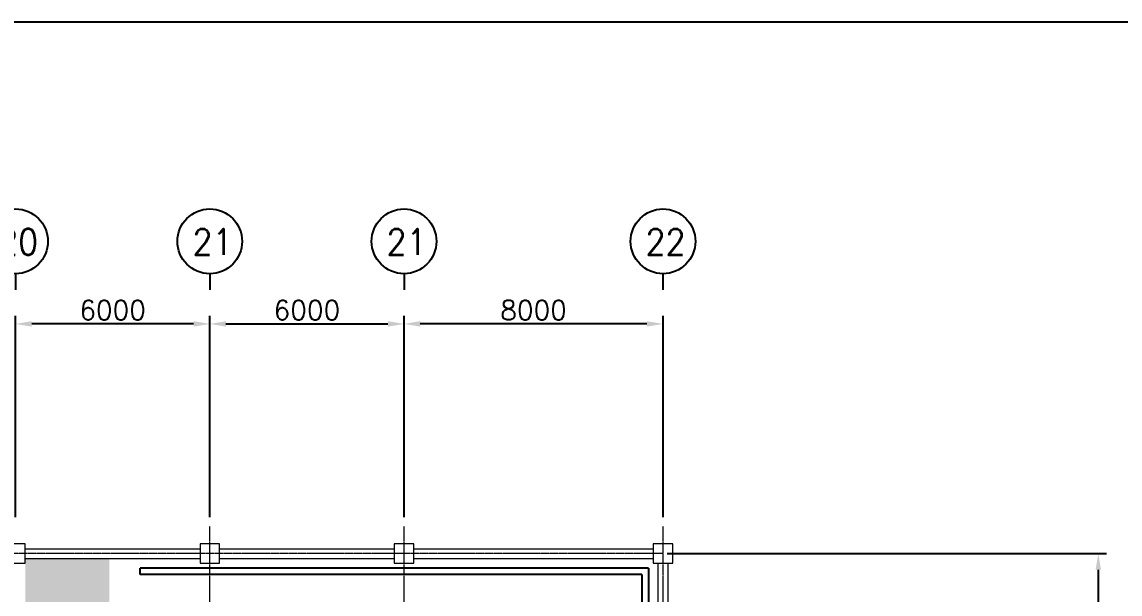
# Model space of a CAD drawing. Extents: x -59767 to 1106559, y -1290 to 1129522.
# Drawn here: x 135057 to 168974, y 107398 to 125065 of the extents above; entities that cross this region are included whole.
import ezdxf
from ezdxf.enums import TextEntityAlignment as Align

# ---------------------------------------------------------------- set-up
doc = ezdxf.new("R2010")
doc.units = 0
doc.linetypes.add('CENTER', pattern=[2, 1.25, -0.25, 0.25, -0.25])
doc.layers.get('0').update_dxf_attribs({"linetype": 'CONTINUOUS', "lineweight": 9})
doc.layers.get('Defpoints').update_dxf_attribs({"linetype": 'CONTINUOUS', "lineweight": 9})
for name, color, linetype in [('15', 1, 'CONTINUOUS'), ('7', 7, 'CONTINUOUS'), ('M', 6, 'CONTINUOUS')]:
    doc.layers.add(name, color=color, linetype=linetype)
for name, color, linetype, lineweight in [('CENTER', 1, 'CENTER', 9), ('COLUMN', 2, 'CONTINUOUS', 9), ('TEXT', 3, 'CONTINUOUS', 9), ('WALL_300', 7, 'CONTINUOUS', 9), ('중심선', 1, 'CENTER', 9), ('치수선', 6, 'CONTINUOUS', 9)]:
    doc.layers.add(name, color=color, linetype=linetype, lineweight=lineweight)
doc.styles.add('ROMANS', font='romans.shx', dxfattribs={"bigfont": 'whgtxt.shx'})
doc.styles.get("Standard").update_dxf_attribs({"font": 'romans.shx', "bigfont": 'whtgtxt.shx'})
doc.dimstyles.new('ISO-25', dxfattribs={"dimscale": 200, "dimtxt": 3, "dimasz": 2.5, "dimexe": 1.25, "dimexo": 0.625, "dimtad": 1, "dimdec": 0, "dimdsep": 46, "dimtxsty": 'Standard', "dimcen": 2.5, "dimadec": 0, "dimazin": 0, "dimtp": 0.1, "dimtm": 0.1, "dimtfac": 0.6, "dimtdec": 0, "dimtmove": 0, "dimatfit": 3, "dimfxl": 1, "dimtvp": 1, "dimtolj": 1, "dimarcsym": 0})

# ---------------------------------------------------------------- blocks, each defined once
blk = doc.blocks.new('*D213')
at = {"layer": 'Defpoints', "color": 0}
for p in [(154858, 108647), (154858, 101647), (168302, 101647)]:
    blk.add_point(p, dxfattribs=at)
at = {"layer": '치수선', "color": 0, "lineweight": -2}
for p, q in [((154983, 108647), (168552, 108647)), ((168302, 108147), (168302, 102147)), ((154983, 101647), (168552, 101647))]:
    blk.add_line(p, q, dxfattribs=at)
at = {"layer": '치수선', "color": 0}
for points in [[(168386, 108147), (168219, 108147), (168302, 108647)], [(168219, 102147), (168386, 102147), (168302, 101647)]]:
    blk.add_solid(points, dxfattribs=at)
at = {"layer": '치수선', "color": 0, "insert": (167877, 105147), "char_height": 600, "attachment_point": 5, "rotation": 90}
blk.add_mtext('\\A1;7000', dxfattribs=at)
blk = doc.blocks.new('*D220')
at = {"layer": 'Defpoints', "color": 0}
for p in [(146858, 115740), (146858, 109647), (154858, 109647)]:
    blk.add_point(p, dxfattribs=at)
at = {"layer": '치수선', "color": 0, "lineweight": -2}
for p, q in [((146858, 109772), (146858, 115990)), ((154358, 115740), (147358, 115740)), ((154858, 109772), (154858, 115990))]:
    blk.add_line(p, q, dxfattribs=at)
at = {"layer": '치수선', "color": 0}
for points in [[(147358, 115824), (147358, 115657), (146858, 115740)], [(154358, 115657), (154358, 115824), (154858, 115740)]]:
    blk.add_solid(points, dxfattribs=at)
at = {"layer": '치수선', "color": 0, "insert": (150858, 116165), "char_height": 600, "attachment_point": 5}
blk.add_mtext('\\A1;8000', dxfattribs=at)
blk = doc.blocks.new('*D221')
at = {"layer": 'Defpoints', "color": 0}
for p in [(146858, 115740), (140858, 109647), (146858, 109647)]:
    blk.add_point(p, dxfattribs=at)
at = {"layer": '치수선', "color": 0, "lineweight": -2}
for p, q in [((140858, 109772), (140858, 115990)), ((141358, 115740), (146358, 115740)), ((146858, 109772), (146858, 115990))]:
    blk.add_line(p, q, dxfattribs=at)
at = {"layer": '치수선', "color": 0}
for points in [[(141358, 115824), (141358, 115657), (140858, 115740)], [(146358, 115657), (146358, 115824), (146858, 115740)]]:
    blk.add_solid(points, dxfattribs=at)
at = {"layer": '치수선', "color": 0, "insert": (143858, 116165), "char_height": 600, "attachment_point": 5}
blk.add_mtext('\\A1;6000', dxfattribs=at)
blk = doc.blocks.new('*D222')
at = {"layer": 'Defpoints', "color": 0}
for p in [(134858, 115740), (134858, 109647), (140858, 109647)]:
    blk.add_point(p, dxfattribs=at)
at = {"layer": '치수선', "color": 0, "lineweight": -2}
for p, q in [((134858, 109772), (134858, 115990)), ((140358, 115740), (135358, 115740)), ((140858, 109772), (140858, 115990))]:
    blk.add_line(p, q, dxfattribs=at)
at = {"layer": '치수선', "color": 0}
for points in [[(135358, 115824), (135358, 115657), (134858, 115740)], [(140358, 115657), (140358, 115824), (140858, 115740)]]:
    blk.add_solid(points, dxfattribs=at)
at = {"layer": '치수선', "color": 0, "insert": (137858, 116165), "char_height": 600, "attachment_point": 5}
blk.add_mtext('\\A1;6000', dxfattribs=at)
blk = doc.blocks.new('column600')
at = {"layer": 'COLUMN', "linetype": 'Continuous'}
blk.add_lwpolyline([(-300, -300), (300, -300), (300, 300), (-300, 300)], close=True, dxfattribs=at)
blk = doc.blocks.new('BUBBLE')
blk.add_line((0, -600), (0, -900))
blk.add_circle((0, 0), 600)

msp = doc.modelspace()

# ---------------------------------------------------------------- hatches: boundary and pattern name
at = {"layer": 'CENTER', "linetype": 'CENTER'}
h = msp.add_hatch(dxfattribs=at)
h.set_pattern_fill('ANGLE', color=256, scale=10)
h.set_pattern_definition([(0, (1.36, -509031.635), (0, 69.85), [50.8, -19.05]), (90, (1.36, -509031.635), (-69.85, 4e-15), [50.8, -19.05])])
h.paths.add_polyline_path([(135159.6, 108497.4), (135159.6, 101747.4), (137756.9, 101747.4), (137756.9, 108497.4)])

# ---------------------------------------------------------------- linework, layer by layer
at = {"layer": '15'}
msp.add_line((178754.5, 125065.4), (2838.9, 125040.2), dxfattribs=at)
at = {"layer": 'M'}
for p, q in [((154406.8, 108197.4, -3.5), (138706.8, 108197.4, -3.5)), ((138706.8, 107997.4, -3.5), (138706.8, 108197.4, -3.5)), ((154406.8, 108197.4, -3.5), (154406.8, 87947.5, -3.5)), ((154206.8, 107997.4, -3.5), (138706.8, 107997.4, -3.5)), ((154206.8, 107997.4, -3.5), (154206.8, 87947.5, -3.5))]:
    msp.add_line(p, q, dxfattribs=at)
at = {"layer": 'WALL_300', "linetype": 'Continuous', "lineweight": 9}
for p, q in [((135156.8, 108797.4), (140557.3, 108797.4)), ((135158.2, 108795), (140458.2, 108795)), ((141155.5, 108797.4), (146556.8, 108797.4)), ((147155.5, 108797.4), (154556.8, 108797.4)), ((135156.8, 108497.4), (140557.3, 108497.4)), ((135158.2, 108495), (140458.2, 108495)), ((141155.5, 108497.4), (146556.8, 108497.4)), ((147155.5, 108497.4), (154556.8, 108497.4)), ((154710.8, 101947.5), (154710.5, 108347.4)), ((155007.4, 108347.4), (155007.4, 101947.5))]:
    msp.add_line(p, q, dxfattribs=at)
at = {"layer": '중심선'}
for p, q in [((140858.2, 45997.5), (140858.2, 109494.8)), ((146858.2, 45997.5), (146858.2, 109494.8)), ((154858.2, 45997.5), (154858.2, 109494.8)), ((154858.2, 108647.4), (62208.2, 108647.4))]:
    msp.add_line(p, q, dxfattribs=at)

# ---------------------------------------------------------------- block references
at = {"layer": '7', "color": 7, "xscale": 1.666666666627862, "yscale": 1.666666666627862, "zscale": 1.666666666627862}
for p in [(134858.2, 118290.2), (140858.2, 118290.2), (146858.2, 118290.2), (154856.8, 118290.2)]:
    msp.add_blockref('BUBBLE', p, dxfattribs=at)
at = {"layer": 'COLUMN', "linetype": 'Continuous'}
for p in [(134858.2, 108647.4), (140856.8, 108647.4), (146856.8, 108647.4), (154856.8, 108647.4)]:
    msp.add_blockref('column600', p, dxfattribs=at)

# ---------------------------------------------------------------- texts
at = {"layer": 'TEXT', "color": 7, "style": 'ROMANS', "width": 0.9}
for s, p in [('20', (134937.7, 118272.6)), ('21', (140937.7, 118272.6)), ('21', (146937.7, 118272.6)), ('22', (154936.3, 118272.6))]:
    msp.add_text(s, height=800, dxfattribs=at).set_placement(p, align=Align.MIDDLE)

# ---------------------------------------------------------------- dimensions: what is measured, and where the dimension line sits
at = {"layer": '치수선'}
for base, p1, p2, picture, middle in [((134858.2, 115740.2), (140858.2, 109647.4), (134858.2, 109647.4), '*D222', (137858.2, 116165.2)), ((146858.2, 115740.2), (140858.2, 109647.4), (146858.2, 109647.4), '*D221', (143858.2, 116165.2)), ((146858.2, 115740.2), (154858.2, 109647.4), (146858.2, 109647.4), '*D220', (150858.2, 116165.2))]:
    dim = msp.add_linear_dim(base=base, p1=p1, p2=p2, dimstyle='ISO-25', dxfattribs=at)
    dim.commit()
    dim.dimension.update_dxf_attribs({"geometry": picture, "text_midpoint": middle})
dim = msp.add_linear_dim(base=(168302.4, 101647.4), p1=(154858.2, 108647.4), p2=(154858.2, 101647.4), angle=90, dimstyle='ISO-25', dxfattribs=at)
dim.commit()
dim.dimension.update_dxf_attribs({"geometry": '*D213', "text_midpoint": (167877.4, 105147.4)})

doc.saveas('drawing.dxf')
